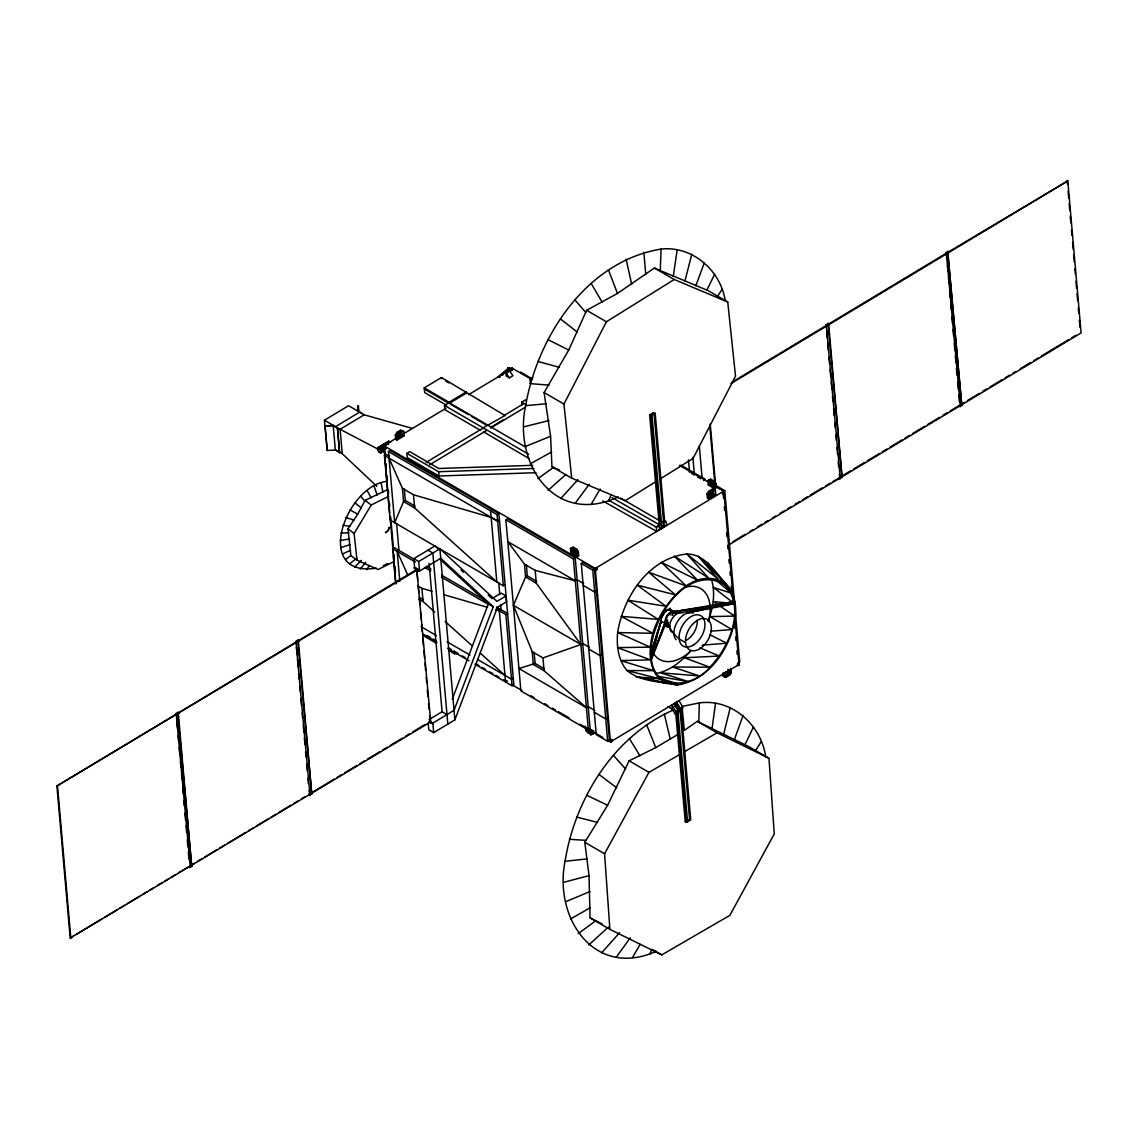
<?xml version="1.0" encoding="UTF-8"?>
<svg xmlns="http://www.w3.org/2000/svg" width="1138" height="1138" viewBox="0 0 1138 1138"><rect width="100%" height="100%" fill="white"/><g stroke="black" fill="none" stroke-linecap="round" stroke-linejoin="round"><path stroke-width="1.5" d="M677.295 734.835L655.758 747.595L629.129 760.824L607.621 805.277L584.804 842.291L589.029 875.62L590.053 917.854L609.897 929.376L661.79 954.867L729.885 915.336L774.267 833.912L768.961 758.306L749.117 746.784L698.803 722.089L699.287 702.914C732.331 698.391 761.365 725.276 765.774 757.111M385.241 445.84L384.729 446.651M511.759 369.238L511.545 369.665M595.857 568.915L596.71 568.659L595.743 570.181L596.013 568.388L597.151 569.327L596.696 567.577M610.736 740.923L610.921 740.084M611.063 741.123L611.703 740.525L610.779 742.104L607.408 740.141M722.829 492.498C724.906 491.616 720.34 493.252 724.294 492.825L724.152 491.26L714.664 485.755M723.54 492.854C724.237 490.322 721.99 495.172 723.156 492.569M737.851 664.35L738.178 663.582M738.178 664.549C739.415 664.521 736.969 662.33 739.316 664.692L737.893 665.531L737.438 663.795M738.562 664.037L739.174 663.127L737.765 663.98L737.893 665.531L738.477 664.763L737.552 664.265M659.884 479.112L693.042 458.458L735.518 376.166L727.737 302.039L707.964 290.56L660.296 270.588L661.05 249.066C692.16 245.623 720.326 270.062 725.119 300.219M656.299 951.325C594.349 979.05 553.537 918.082 565.06 861.253C575.188 798.207 614.079 735.788 673.938 709.742M333.263 425.328L325.07 426.01L333.235 425.726L337.474 428.187L339.608 452.583L337.474 428.187M339.608 452.583L335.369 450.122L327.203 450.406L325.098 425.598M357.36 410.818L358.37 405.967L358.826 411.202M358.37 405.967L358.043 410.804L361.927 413.478M618.29 496.908C554.903 526.567 513.01 463.891 525.628 405.64C537.847 335.696 586.781 261.313 661.05 249.066M376.322 568.189C312.353 577.777 345.511 485.883 386.835 481.346M712.032 728.704L715.532 703.27M673.298 276.235L677.195 249.763M678.973 700.695L682.772 706.954L682.331 709.884L679.855 711.378L680.296 708.448L676.498 702.174L675.446 702.815L675.816 707.096L676.868 706.456L676.498 702.174M675.261 714.138L675.702 711.207L671.904 704.934L672.288 709.216L675.261 714.138L677.736 712.644L678.177 709.728L674.379 703.455L674.635 706.3M723.626 734.437L730.283 707.48M684.891 281.157L691.79 254.315M721.62 581.561C747.638 604.804 730.368 646.085 709.856 667.195C693.711 687.309 654.777 692.132 651.391 659.243L653.212 652.629M651.533 651.605L661.036 621.248A8.677 5.007 -63.2 0 1 667.167 609.74A8.677 5.007 -63.2 0 1 672.8 615.061M389.139 527.378L388.158 530.521L385.768 532.783M650.495 654.151L661.036 621.248L664.891 623.197L665.246 624.862L651.391 659.243C646.228 624.392 686.043 561.034 725.56 585.117L717.324 579.811M651.605 651.903L657.024 635.801M384.032 446.196L384.061 447.277M384.701 445.584L385 444.688L385.071 445.84M511.744 369.039L512.057 368.143L531.474 379.395M595.601 568.275L597.151 569.327L595.743 570.181L596.042 569.27M384.303 446.324L383.734 447.092L383.591 445.541L595.601 568.616L597.023 567.762L596.013 568.218M611.746 740.596L611.732 739.515L610.324 740.354L612.201 741.251L612.059 739.7L610.651 740.554L610.779 742.104L612.201 741.251L610.651 740.198M722.73 491.772L724.294 492.825L722.872 493.679L722.53 492.398M722.872 493.679L722.744 492.114L724.152 491.26L723.839 492.157L722.915 491.659L724.778 490.634L739.7 661.761L737.922 662.828M737.893 665.531L738.249 664.706M739.174 663.127L738.875 664.023L737.936 663.525M734.366 739.7L743.086 715.418M695.859 285.709L704.394 262.565M651.391 659.243L664.891 623.197A8.677 5.007 -63.2 0 1 669.485 612.756A8.677 5.007 -63.2 0 1 676.385 613.396L734.124 602.827L732.701 601.803L672.857 611.803A7.738 4.822 -59.9 0 0 669.884 609.598M452.255 699.273L488.33 603.894L439.681 559M414.232 567.649C426.153 575.771 413.905 564.676 414.303 568.417L419.197 571.262L440.747 558.303L493.223 606.739L454.048 710.325L432.497 723.299L430.079 721.478L430.733 721.848L70.2 938.025L56.9 786.002L416.778 569.441L430.733 721.848M428.173 722.772L428.784 729.771L433.692 732.616L454.873 719.87L497.462 607.251L506.538 601.789L506.04 595.956L501.133 593.111L492.057 598.574L488.174 594.989M655.36 481.929L625.203 500.72L571.717 478.188L551.944 466.708L550.593 436.295L544.106 392.553L568.73 350.049L586.639 310.29L617.479 293.448L654.421 267.999L660.296 270.588M664.891 623.197L651.377 658.248L661.036 621.248L661.377 622.913M708.106 621.135C713.284 607.877 715.688 592.656 711.307 578.844M385.256 454.901L384.488 445.84M594.747 710.468L588.175 706.641L586.411 707.708L544.106 670.766L533.338 664.507L532.214 651.676L513.409 605.331L525.557 576.966L524.433 564.121L507.833 541.66L505.841 519.696L507.605 518.644L575.216 557.89L590.124 729.003L588.36 730.07L520.891 690.908L507.833 541.66L575.302 580.835L588.36 730.07M649.841 953.971L651.789 949.448M608.617 500.706L611.334 494.546M389.523 527.506L388.158 530.521L385.498 532.499M393.976 561.575L378.086 569.526L356.991 560.181L350.86 555.515L348 528.786L357.702 514.163L365.085 500.364L387.119 489.809M744.921 744.793L753.527 726.855M706.854 290.133L714.636 274.286M571.717 478.188L563.936 404.061L606.412 321.769L674.251 279.507L727.737 302.039M609.897 929.376L604.577 853.77L648.959 772.346L679.23 754.764M632.572 957.485L640.111 944.341M591.404 503.878L600.139 488.984M356.991 560.181L354.131 533.466L371.216 505.03L388.684 496.282M755.262 751.208L761.322 741.421M366.692 569.74L369.295 565.529M717.481 296.506L722.175 289.109M395.341 434.901L396.977 432.383L400.505 430.264L403.706 431.416L404.09 435.797L397.034 440.036L395.725 439.282L395.341 434.901L396.65 435.669L397.034 440.036M396.65 435.669L398.286 433.137L401.814 431.018L403.706 431.416M707.025 493.878L708.675 491.36L712.203 489.226L715.404 490.378L715.788 494.76L708.718 499.013L707.409 498.245L707.025 493.878L708.334 494.632L708.718 499.013M708.334 494.632L709.97 492.114L713.512 489.98L715.404 490.378M722.73 673.198L722.986 676.114L726.186 677.266L729.714 675.133L731.35 672.615L730.966 668.248M616.312 957.129L630.31 937.783M575.259 503.181L589.114 484.404M384.331 445.499L385 444.688L385.142 446.238M512.057 368.143L510.635 368.982L510.777 370.547L512.185 369.694L512.057 368.143L511.517 369.95A2.689 0.939 47.4 0 0 509.184 367.901L508.316 367.987A2.689 0.939 47.4 0 0 508.259 368.271M508.103 368.527A3.03 1.053 47.4 0 1 508.074 367.73L509.056 367.645A3.03 1.053 47.4 0 1 511.716 370.049L511.104 370.732L510.635 368.982L511.616 369.21M723.128 492.711L722.545 493.479L724.294 492.825M723.54 492.071L724.152 491.26M733.128 597.294L723.825 491.075L595.274 568.431L610.452 741.919L611.035 741.151M611.476 740.468L612.059 739.7M610.779 742.104L611.362 741.336L610.437 740.824M737.566 665.346L738.149 664.578M360.291 569.114L365.767 562.286M690.78 650.538C681.733 661.377 669.656 671.235 655.417 673.625M601.561 952.919L619.684 932.605M560.664 498.643L577.876 479.695M354.53 567.137L361.372 560.365M498.472 377.389A3.03 1.053 47.4 0 1 498.43 376.607L509.056 367.645M500.748 375.668L509.184 367.901M588.773 944.967L608.432 927.043M548.061 490.393L565.828 474.475M349.565 563.879L356.706 558.26M738.249 664.535L739.316 664.692L737.538 664.066M659.201 529.967L662.259 527.676L661.221 523.893L658.746 525.372L656.356 527.164L656.726 531.446L663.995 526.681L654.108 413.876L652.828 413.122L649.656 415.043L659.144 523.508L661.491 523.622L659.144 523.508M658.831 525.685L660.353 524.533L660.211 522.868M664.364 526.396L663.34 522.612L665.815 521.119L666.84 524.903L660.268 529.326M663.795 527.193L666.84 524.903M578.317 933.544L595.786 920.742L602.102 923.885M537.833 478.671L553.509 467.405L559.555 470.037M698.803 722.089L697.281 721.321L684.322 730.383L682.174 708.135M345.554 559.441L350.86 555.515M327.203 450.406L324.444 420.207L348.555 405.711L364.217 414.801L412.041 428.329M335.539 426.65L359.651 412.155M364.217 414.801L340.106 429.311L324.444 420.207M446.551 405.256L424.659 392.553L424.261 387.873L441.459 377.531L504.988 415.512L483.124 427.86L483.195 428.67M424.261 387.873L449.055 402.283L466.253 391.927M480.535 430.406L444.873 409.708L444.503 405.427L449.083 402.667L525.656 447.12M424.36 389.04L449.154 403.449L466.367 393.094M399.779 437.533L397.418 437.419L399.779 437.533L399.438 433.649L397.077 433.521M378.044 447.632L388.527 441.345L390.562 442.355M378.741 447.49L380.803 449.126L381.671 451.829A3.03 1.579 59 0 1 379.438 452.383L378.044 450.591A3.03 1.579 59 0 1 377.916 447.689L388.983 441.331M378.229 447.931L388.684 441.644L390.007 442.099M378.84 447.803L381.443 451.644A2.689 1.394 59 0 1 379.466 452.127L378.214 450.548A2.689 1.394 59 0 1 378.115 447.988L389.495 441.501M379.295 447.959L388.072 442.682M379.793 448.016L390.035 441.857M379.765 448.272L395.924 438.386M403.492 433.834L445.84 408.357M468.515 394.701L512.385 368.314L512.513 369.878M380.32 448.514L388.086 443.834L388.57 444.446M505.855 372.837L509.397 370.718L512.925 375.711L509.397 377.844L506.14 375.953L505.855 372.837L509.397 377.844M380.234 448.713L384.63 446.068M402.255 436.053L399.893 435.925L402.255 436.053L401.913 432.156L399.552 432.042M380.661 449.254L384.687 446.793M381.017 449.851L385.085 447.476M381.273 450.477L385.654 447.846M379.438 452.383L385.81 448.457M381.415 451.231L385.81 448.585M381.657 451.388L385.54 449.041M389.025 458.159L402.397 488.316L403.549 501.545L394.673 522.683L388.442 451.544L390.206 450.492L498.871 513.565L513.85 684.72L512.086 685.787L475.072 664.293M505.101 584.704L503.337 585.771L390.106 520.038L384.459 455.513L386.223 454.446L389.267 456.21M535.998 472.697L438.941 475.997L407.29 457.618L406.92 453.337L409.737 451.644L438.784 468.5L532.655 465.314M532.797 377.603L529.967 379.295L530.336 383.577M521.929 405.043L521.673 402.183L525.912 399.637M482.469 428.485L426.167 462.369A1.935 0.996 59 0 1 427.39 462.711M503.778 415.669L523.551 403.762M490.933 427.291L503.835 419.524M429.723 464.731L486.026 430.847M490.592 428.101L525.6 407.034M415.029 506.111L405.313 500.478L403.549 501.545L414.645 507.989L496.808 581.987L490.578 510.848L492.341 509.781M395.683 583.751L392.624 548.815L394.388 547.762L414.204 559.256M399.779 581.162L397.19 551.475L398.954 550.408L396.579 523.324M652.828 413.122L655.175 413.236L664.663 521.702L662.33 521.602M414.588 567.435L413.819 558.673L435.015 545.927L438.898 549.512M649.656 415.043L650.936 415.783L655.175 413.236M413.819 558.673L418.713 561.518L439.908 548.772L496.95 601.419L506.04 595.956M388.442 451.544L497.107 514.632L498.871 513.565M175.849 713.597L176.575 714.764L175.849 713.597L177.969 712.331L178.694 713.483L177.969 712.331M295.567 641.562L296.293 642.714L295.567 641.562L298.042 640.068L298.768 641.22L298.042 640.068M402.397 488.316L413.492 494.76L491.161 517.449L497.676 521.161L499.44 520.094M56.9 786.002L417.433 569.825M825.861 324.899L826.586 326.051L825.861 324.899L828.336 323.405L829.061 324.558L828.336 323.405M945.948 252.636L946.66 253.788L945.948 252.636L948.068 251.37L948.779 252.522L948.068 251.37M826.515 325.269L828.99 323.789M946.588 253.02L948.708 251.74M731.89 382.268L947.769 252.352L961.724 404.758L947.769 252.352M948.125 252.138L1067.8 180.899L1081.1 332.936L729.159 544.718M731.023 383.549L1067.8 180.899M570.394 548.573L573.31 547.207L576.568 549.113L578.332 551.517L578.716 555.885L577.293 556.738L570.778 552.954L570.394 548.573L573.31 547.207M536.752 581.376L527.321 575.899L525.557 576.966L536.325 583.211L580.878 644.492L582.642 643.425L589.214 647.252M574.733 552.812L572.329 553.096L571.987 549.199L573.41 548.345M571.987 549.199L574.391 548.914M571.888 548.061L575.159 549.953L576.568 549.113M570.778 552.954L572.186 552.101M577.009 554.135L574.619 554.419L574.277 550.522L576.667 550.251M572.329 553.096L573.751 552.243L573.524 549.654M577.293 556.738L576.923 552.357L578.332 551.517M574.619 554.419L576.027 553.566L575.686 549.682M505.841 519.696L573.438 558.943L575.216 557.89M703.682 480.478L705.446 479.411L680.865 465.143M707.921 480.606L710.837 479.254L714.095 481.146L715.859 483.55L716.243 487.932L714.82 488.771L708.305 484.987L707.921 480.606L710.837 479.254M709.415 480.094L712.687 482L714.095 481.146M708.305 484.987L709.714 484.134M495.955 609.797L499.326 610.765L501.09 609.712L500.649 604.619M709.856 485.129L712.26 484.845L709.856 485.129L709.515 481.232L710.496 481.801L710.837 485.698M581.276 563.495L583.04 562.428L594.534 569.114L609.456 740.226L607.692 741.293L596.255 734.65L581.276 563.495L592.77 570.166L607.692 741.293M714.82 488.771L714.451 484.404L715.859 483.55M712.146 486.452L714.536 486.168L712.146 486.452L711.805 482.569L712.786 483.138L713.128 487.021M496.282 609.001L505.855 614.563L507.619 613.496L496.524 607.052M708.775 492.498L711.136 492.612L711.478 496.495L709.116 496.381L711.478 496.495M712.303 490.364L711.236 491.004L713.611 491.118L713.953 495.016L711.577 494.888L713.953 495.016M710.069 493.252L711.136 492.612M660.95 524.405L656.356 527.164L608.56 500.137M592.77 570.166L594.534 569.114M524.433 564.121L535.201 570.38L575.302 580.835L577.066 579.768L583.638 583.581M595.416 569.982L597.151 569.327M596.44 591.02L594.676 592.073L583.197 585.416M429.054 719.586L442.085 711.734L446.978 714.579M70.2 938.025L73.216 936.218M76.232 934.398L101.837 918.992M104.852 917.185L116.901 909.931M119.917 908.11L124.44 905.393M127.456 903.586L139.505 896.331M142.52 894.511L147.03 891.794M150.045 889.987L153.061 888.166M157.585 885.449L162.094 882.732M165.11 880.912L168.125 879.105M171.141 877.284L175.665 874.567M178.666 872.761L189.221 866.416L189.932 867.569L192.052 866.288L191.34 865.136L192.052 866.288M194.356 863.315L189.577 866.203L190.231 866.573L176.276 714.166M197.372 861.509L201.895 858.792M204.911 856.971L216.974 849.716M219.99 847.895L224.513 845.178M227.529 843.358L245.623 832.475M248.639 830.655L253.148 827.938M256.164 826.117L268.227 818.862M271.242 817.056L275.766 814.324M278.782 812.518L290.844 805.249M293.86 803.442L298.384 800.725M301.399 798.904L304.415 797.084M308.939 794.367L312.068 793.257L309.664 795.519L308.939 794.367L309.664 795.519M312.936 791.963L334.159 779.189M337.204 777.368L341.756 774.622M344.786 772.802L356.919 765.49M359.949 763.669L364.501 760.938M367.531 759.103L379.665 751.805M382.709 749.985L387.261 747.239M390.291 745.418L402.425 738.121M405.455 736.286L410.007 733.555M413.037 731.72L425.171 724.422M733.057 541.603L745.191 534.291M749.743 531.56L752.773 529.739M757.325 526.994L761.877 524.262M764.907 522.427L767.951 520.607M772.489 517.861L775.533 516.04M780.085 513.309L784.623 510.564M787.667 508.743L790.697 506.908M795.249 504.177L799.801 501.431M802.831 499.61L807.383 496.879M810.412 495.044L822.546 487.747M825.576 485.926L830.128 483.181M833.172 481.36L842.362 476.594L839.958 478.856L839.232 477.704L839.958 478.856M843.215 475.314L850.755 470.776M853.77 468.956L864.325 462.611M867.341 460.79L879.404 453.536M882.419 451.715L886.943 448.998M889.959 447.191L902.021 439.922M905.037 438.116L909.561 435.385M912.576 433.578L924.639 426.323M927.655 424.502L939.704 417.248M942.719 415.427L947.243 412.71M950.258 410.889L959.306 405.455L960.031 406.607L962.151 405.327L961.425 404.175L962.151 405.327M964.441 402.354L959.661 405.242L960.316 405.612L946.361 253.205L946.83 258.511M967.456 400.548L979.505 393.293M982.521 391.486L987.044 388.755M990.06 386.948L1002.109 379.694M1005.124 377.887L1009.634 375.17M1012.649 373.349L1015.665 371.543M1020.189 368.812L1030.729 362.467M1033.745 360.661L1038.269 357.944M1041.284 356.123L1068.397 339.807M1071.413 338L1075.922 335.269M428.898 721.947L432.924 723.868L433.692 732.616M544.519 668.916L535.102 663.454L518.942 668.547L586.411 707.708M507.32 680.937L505.557 682.003L499.326 610.765M513.266 678.106L511.503 679.173L477.533 659.457M601.988 654.663L600.224 655.73L588.759 649.073M593.481 730.525L593.737 733.441L590.821 734.807L585.8 730.496L587.208 729.657M607.507 717.865L605.729 718.932L594.292 712.288M587.222 729.174L587.45 731.762L588.872 730.923L588.645 728.32M587.549 732.9L588.972 732.061M589.74 733.1L590.722 733.669L590.38 729.771L589.399 729.202L589.74 733.1L591.148 732.246L590.921 729.657M590.821 734.807L593.737 733.441M728.206 670.751L729.273 670.111L729.614 673.995L727.253 673.881L729.614 673.995M610.452 741.919L738.989 664.492L734.522 613.226M726.058 675.801L728.405 674.379L729.714 675.133M726.798 671.605L727.139 675.488L726.087 676.128L725.745 672.231M676.285 706.584L678.404 705.318L678.533 706.911L679.827 707.665L689.685 820.47L686.513 822.376L685.232 821.636L675.744 713.17L677.025 713.91L686.513 822.376M676.413 708.192L677.707 708.931L679.827 707.665M675.702 711.207L678.177 709.728M680.296 708.448L682.772 706.954M677.025 713.91L678.077 713.27L676.797 712.53M680.197 712.004L681.264 711.364L690.738 819.829L688.405 819.716M685.232 821.636L687.565 821.75L677.707 708.931M683.767 752.133L717.054 732.801L768.961 758.306M570.536 918.978L590.338 907.655M530.294 463.849L551.646 451.942M388.527 441.345L388.158 441.53A3.03 1.579 59 0 0 387.916 441.9M388.684 441.644L388.357 441.814A2.689 1.394 59 0 0 388.143 442.141M383.378 565.614L387.603 563.609M342.609 553.95L350.675 550.223M565.643 901.709L590.053 891.538M525.671 446.366L550.593 436.295M532.214 651.676L542.982 657.92L580.878 644.492L513.409 605.331M340.831 547.591L350.262 544.604M563.808 882.277L589.029 875.62M524.092 426.764L548.843 420.576M686.854 612.913L734.124 602.827L672.857 611.803L673.198 613.297M677.394 685.033C710.155 679.983 731.464 646.683 735.561 615.743C736.229 604.477 734.394 592.528 726.3 584.079C714.892 572.343 705.503 554.135 686.897 553.993C648.532 558.232 623.325 596.966 617.635 632.543C616.469 645.858 618.076 660.04 627.052 670.552C640.922 682.032 660.438 681.463 677.394 685.033L669.059 683.355M682.003 706.428L699.287 702.914M688.59 612.713L734.366 603.624L722.132 605.558M698.704 608.375L702.103 607.72M705.503 607.066L732.701 601.803L733.014 602.585L713.441 587.478L731.265 593.069L715.66 579.811M726.172 603.809L729.6 603.197M340.276 540.536L349.622 538.928M565.06 861.253L587.251 858.905M525.628 405.64L546.254 403.762M702.089 645.161L726.784 643.226L709.884 634.762M710.823 631.163L732.033 629.599L709.97 616.611L734.622 616.085L720.397 606.383M406.92 453.337L438.571 471.715L533.864 468.486M448.472 650.267L454.503 653.767L458.031 653.653M340.945 533.011L348.726 532.854M595.743 570.181L596.255 568.644M569.384 839.289L586.141 840.37M530.208 383.62L548.914 385.128M729.088 603.112L713.284 601.533L717.552 604.449M342.837 525.244L349.864 526.24M659.073 676.527L688.39 681.591L660.438 672.786L699.344 675.915L672.615 666.996L709.856 667.195L684.407 657.764L719.216 656.057L699.87 647.778M647.38 678.988L636.156 676.826L659.443 678.789L667.565 683.696L647.38 678.988L665.73 682.686M576.639 817.056L597.635 822.418M537.719 361.4L559.455 367.346M497.719 608.73L501.09 609.712M417.76 585.914L421.914 588.332L432.013 591.248M443.792 594.662L487.548 607.351M660.012 678.276L677.736 683.853M345.867 517.463L354.003 520.137M663.269 680.595L668.12 682.544M551.944 466.708L553.509 467.405M674.037 612.329L676.385 613.396M586.611 795.206L607.621 805.277M547.919 339.622L568.73 350.049M590.053 917.854L595.786 920.742M378.982 449.652L340.106 429.311L342.239 453.706L376.82 486.353M382.098 451.288L385.199 452.91M349.978 509.909L357.702 514.163M602.77 500.933L656.726 531.446M667.65 706.598L672.288 709.216M715.247 486.182L723.825 491.075M612.088 497.647L659.884 525.045M826.288 325.454L840.242 477.875L839.275 473.963M654.421 267.999L674.251 279.507M586.639 310.29L606.412 321.769M842.433 477.377L841.707 476.225M650.708 414.403L652.003 415.157L661.875 527.961L660.581 527.207L660.723 528.814M710.937 480.392L711.919 480.961M520.45 372.012L532.641 379.096M714.721 484.802L724.778 490.634M679.528 465.357L708.561 482.199M691.392 473.351L694.465 475.129M697.537 476.907L700.61 478.7M511.687 369.964L510.635 368.982M712.203 489.226L713.512 489.98M544.106 392.553L563.936 404.061M708.675 491.36L709.97 492.114M521.673 402.183L526.112 404.758M445.94 381.23L448.856 382.923M663.383 520.962L664.663 521.702M620.623 498.06L658.859 520.265M663.995 526.681L662.7 525.941L662.842 527.534M450.648 404.303L468.472 414.659M471.445 416.38L486.296 425.015M444.503 405.427L528.629 454.261M528.999 458.543L483.465 431.771M400.505 430.264L401.814 431.018M402.781 435.029L404.09 435.797M399.438 433.649L398.144 432.881L398.727 438.173M396.977 432.383L398.286 433.137M384.9 445.94L384.018 445.996M384.459 455.513L497.676 521.161M737.765 663.639L739.316 664.692M685.531 642.415C675.531 638.19 669.002 628.987 666.256 618.688A3.13 1.949 -59.9 0 0 667.593 620.196M729.273 670.111L727.964 669.357L728.548 674.635M730.041 671.861L731.35 672.615M727.139 675.488L725.831 674.734L725.603 672.131M335.397 449.723L342.239 453.706M724.878 676.513L726.186 677.266M427.945 550.18L432.838 553.011L447.817 724.109M679.983 710.61L681.264 711.364M697.281 721.321L717.054 732.801M426.394 566.34L430.961 569M441.644 575.188L485.841 600.85M488.33 603.894L493.223 606.739M392.624 548.815L415.484 562.087M424.63 567.407L430.719 570.949M441.402 577.137L488.657 604.577M419.296 597.265L423.45 599.683M418.912 599.129L423.066 601.547L434.773 612.102M421.131 626.711L436.38 635.559M447.049 641.761L469.923 655.033M612.201 741.251L611.732 739.515M427.148 635.502L430.207 637.28M433.265 639.044L436.323 640.822M448.543 647.92L451.587 649.684M454.645 651.462L457.704 653.24M462.284 655.901L465.342 657.664M476.04 663.881L479.084 665.659M482.142 667.423L485.201 669.201M489.781 671.861L492.839 673.639M495.898 675.403L498.942 677.181M503.537 679.841L506.581 681.619M511.161 684.279L521.858 690.481M531.019 695.802L534.078 697.58M544.775 703.782L547.833 705.56M552.414 708.22L555.472 709.998M558.516 711.762L569.213 717.978M579.911 724.181L602.813 737.481M423.236 634.207L436.964 642.173M447.632 648.361L468.97 660.751M422.852 635.388L436.409 643.269M587.45 731.762L588.431 732.331L588.09 728.448M629.129 760.824L648.959 772.346M295.994 642.116L309.949 794.537L308.981 790.625M429.254 721.734L432.924 723.868M584.804 842.291L604.577 853.77M652.671 949.576L661.79 954.867M312.139 794.04L311.414 792.873M189.932 867.569L189.221 866.416M387.02 442.995L388.086 443.834M599.001 774.437L616.768 787.866M365.085 500.364L371.216 505.03M348 528.786L354.131 533.466M560.479 318.967L577.336 332.154M355.028 502.825L361.201 507.975M445.171 621.476L472.469 646.085M480.279 653.112L504.973 675.389M460.947 569.854L463.536 572.258M732.829 600.651L735.29 602.998L733.327 600.224M725.191 584.776L732.132 592.201L707.239 562.428L709.97 566.696M613.41 755.348L625.644 769.06M575.06 300.062L585.786 312.481M360.846 496.41L364.729 501.118M712.687 482L714.451 484.404M575.159 549.953L576.923 552.357M629.428 738.548L639.912 755.788M591.191 283.476L602.187 302.21M367.29 490.848L371.159 497.847M397.19 551.475L407.945 575.487M646.54 724.522L655.758 747.595M608.375 269.72L617.479 293.448M374.146 486.339L377.19 495.073M658.746 525.372L659.784 529.156M664.251 713.711L670.268 739.302M626.113 259.194L631.718 284.457M381.202 482.996L382.866 492.199M670.083 608.119L670.538 610.85M1067.145 180.515L1067.458 184.057M1068.07 191.127L1068.696 198.197M1069.151 203.503L1069.777 210.573M1070.246 215.879L1070.858 222.948M1071.484 230.018L1071.939 235.324M1072.565 242.394L1073.177 249.464M1073.646 254.77L1074.258 261.84M1074.884 268.909L1075.339 274.215M1075.965 281.285L1076.576 288.355M1077.046 293.661L1077.658 300.731M1078.283 307.801L1078.753 313.106M1079.365 320.176L1079.99 327.246M959.96 405.825L960.031 406.607M947.442 265.581L947.911 270.887M948.523 277.957L948.992 283.262M949.604 290.332L950.23 297.402M950.842 304.472L951.311 309.778M951.937 316.848L952.549 323.917M953.018 329.223L953.63 336.293M954.256 343.363L954.867 350.433M955.337 355.739L955.948 362.809M956.418 368.115L957.03 375.184M957.655 382.254L958.267 389.324M958.737 394.63L959.348 401.7M826.757 330.76L827.369 337.83M827.838 343.135L828.45 350.205M829.076 357.275L829.687 364.359M830.157 369.651L830.768 376.721M831.238 382.027L831.85 389.096M832.475 396.166L832.931 401.472M833.557 408.542L834.168 415.626M834.794 422.696L835.264 427.988M835.875 435.072L836.345 440.363M836.956 447.433L837.582 454.517M838.194 461.587L838.663 466.893M731.208 586.042L731.521 589.555M734.593 624.734L734.906 628.247M735.674 637.038L735.973 640.552M736.883 650.836L737.182 654.265M710.24 423.976L715.66 485.855M709.742 425.37L714.849 483.707M712.416 491.659L712.886 495.656M709.828 491.858L710.411 497.135M723.91 672.487L724.28 676.868M699.315 446.082L702.103 477.903M692.871 457.405L694.265 473.308M688.447 459.866L689.528 472.242M650.936 415.783L660.438 524.262M591.931 729.913L592.315 734.295M575.259 551.091L575.6 554.988M572.969 549.768L573.31 553.665M585.416 726.129L585.8 730.496M542.982 657.92L544.106 670.766M535.201 570.38L536.325 583.211M534.12 652.216L535.102 663.454M526.339 564.676L527.321 575.899M497.107 514.632L503.337 585.771M505.855 614.563L512.086 685.787M498.714 582.613L499.753 594.463M449.055 402.283L449.154 403.449M441.459 377.531L441.558 378.698M438.571 471.715L438.941 475.997M454.247 650.922L454.503 653.767M439.908 548.772L454.873 719.87M429.097 563.239L442.085 711.734M421.914 588.332L423.066 601.547M413.492 494.76L414.645 507.989M418.713 561.518L419.481 570.266M419.125 570.479L419.197 571.262M432.497 723.299L432.568 724.067M416.778 569.441L417.703 580.053M418.172 585.345L418.784 592.429M419.41 599.498L419.865 604.79M420.491 611.874L421.103 618.944M421.572 624.236L422.184 631.32M422.81 638.39L423.421 645.459M423.891 650.765L424.517 657.835M424.972 663.141L425.598 670.211M426.209 677.281L426.679 682.587M427.291 689.656L427.916 696.726M428.528 703.796L428.998 709.102M429.609 716.172L430.079 721.478M400.604 431.402L401.202 436.679M404.303 488.913L405.313 500.478M386.024 463.749L386.337 467.291M387.119 476.139L387.418 479.681M388.357 490.307L388.655 493.849M389.438 502.697L389.751 506.239M390.675 516.865L393.464 548.729M393.933 554.035L394.388 559.355M395.014 566.425L395.483 571.745M383.833 445.669L389.708 512.939M390.021 516.481L393.122 551.887M393.435 555.429L395.91 583.751M357.688 405.996L358.143 411.216M333.235 425.726L335.369 450.122M296.463 647.422L297.075 654.492M297.544 659.798L298.156 666.868M298.782 673.938L299.237 679.244M299.863 686.314L300.318 691.62M300.944 698.689L301.556 705.759M302.182 712.829L302.651 718.135M303.263 725.205L303.889 732.275M304.344 737.58L304.97 744.65M305.581 751.72L306.051 757.026M306.663 764.096L307.288 771.18M307.9 778.25L308.37 783.541M176.888 721.236L177.514 728.306M178.125 735.376L178.595 740.682M179.207 747.751L179.832 754.821M180.444 761.891L180.914 767.197M181.525 774.267L181.995 779.573M182.606 786.643L183.232 793.712M183.844 800.796L184.313 806.088M184.925 813.158L185.551 820.242M186.02 825.534L186.632 832.603M187.258 839.688L187.87 846.757M188.339 852.063L188.951 859.133M57.554 786.372L70.855 938.409M723.156 493.38L723.597 498.444M724.323 506.865L724.621 510.237M726.599 533.053L726.912 536.595M727.68 545.429L727.979 548.957M728.903 559.569L729.216 563.111M729.984 571.945L730.283 575.472M643.852 252.252L645.772 274.642M573.438 558.943L575.302 580.835M684.991 587.35A40.968 25.505 -59.9 0 1 710.027 605.9M710.169 608.844A40.968 25.505 -59.9 0 1 708.433 621.576M690.567 651.221A40.968 25.505 -59.9 0 1 650.452 645.374M668.077 622.97A7.738 4.822 -59.9 0 1 665.161 623.837M663.127 614.705A7.738 4.822 -59.9 0 1 664.208 613.012M666.982 610.466A7.738 4.822 -59.9 0 1 668.461 609.797M669.813 626.91A8.677 5.007 -63.2 0 1 665.246 624.862M669.926 626A7.653 4.424 -63.2 0 1 666.768 617.308A7.653 4.424 -63.2 0 1 675.73 614.079M671.861 612.13A7.653 4.424 -63.2 0 1 672.117 615.317M668.774 622.202A7.653 4.424 -63.2 0 1 664.763 624.307M662.188 617.209A7.653 4.424 -63.2 0 1 663.909 613.638M665.118 612.159A7.653 4.424 -63.2 0 1 666.455 611.021M667.821 610.309A7.653 4.424 -63.2 0 1 670.296 610.295M672.601 632.444A11.081 6.899 -59.9 0 1 671.491 619.812A11.081 6.899 -59.9 0 1 682.971 612.898M697.253 620.21A15.904 9.901 -59.9 0 1 686.726 640.04M676.086 639.698A15.904 9.901 -59.9 0 1 677.622 621.305A15.904 9.901 -59.9 0 1 693.056 613.183M666.285 617.991A3.13 1.949 -59.9 0 1 668.034 614.989A3.13 1.949 -59.9 0 1 670.424 614.861M506.908 374.317A1.451 0.896 -59.9 0 1 508.345 371.927M498.629 377.147A2.689 0.939 47.4 0 1 498.672 376.849L499.554 376.778A2.689 0.939 47.4 0 1 500.009 377.019M501.744 374.388A3.03 1.053 47.4 0 1 502.84 375.071M499.411 376.522A3.03 1.053 47.4 0 1 499.938 376.806M652.828 633.311C648.859 648.418 647.991 666.626 659.443 678.789L627.052 670.552L653.61 670.666L620.679 660.595L650.452 659.869L617.465 647.636L650.196 647.124L617.635 632.543L652.828 633.311C661.093 605.359 693.981 562.826 726.3 584.079L698.12 556.155L718.192 579.171L686.897 553.993L708.362 577.834L674.336 556.098L697.466 580.152L661.278 562.3L686.257 585.956L648.617 572.215L675.503 594.861L637.223 585.131L665.943 606.255L627.863 600.195L658.205 619.371L621.177 616.369L652.828 633.311M511.076 369.651L510.777 370.547L511.076 369.651M828.706 324.771L828.051 324.401L842.006 476.808L828.706 324.771M298.412 641.434L297.758 641.064L311.712 793.471L298.412 641.434M178.339 713.697L177.684 713.313L191.639 865.734L178.339 713.697M699.671 648.845A17.596 10.953 -59.9 0 0 708.96 620.836A17.596 10.953 -59.9 0 0 686.641 634.279A17.596 10.953 -59.9 0 0 699.671 648.845M693.255 645.132A17.596 10.953 -59.9 0 0 702.559 617.123A17.596 10.953 -59.9 0 0 680.24 630.552A17.596 10.953 -59.9 0 0 693.255 645.132"/></g></svg>
